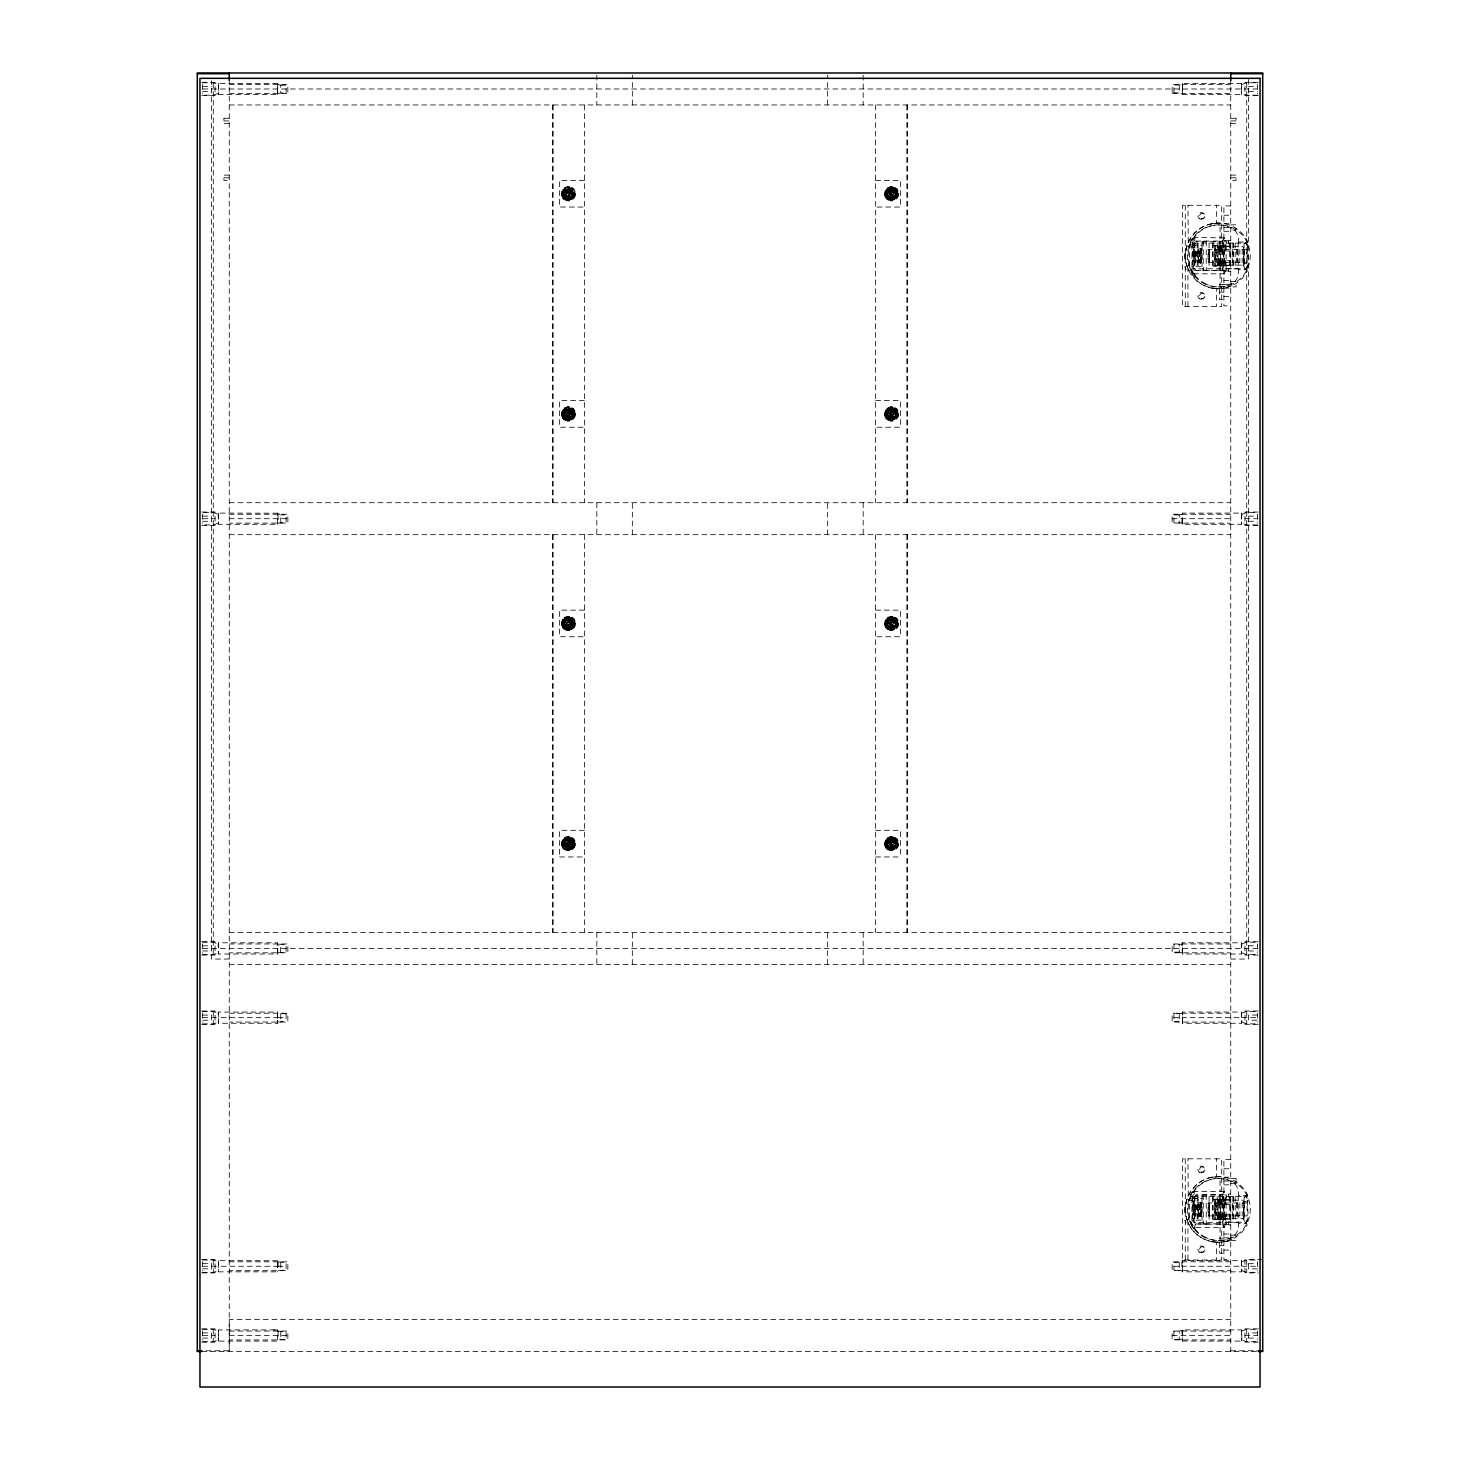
<?xml version="1.0" encoding="UTF-8"?>
<svg xmlns="http://www.w3.org/2000/svg" width="1460" height="1460" viewBox="0 0 1460 1460"><rect width="100%" height="100%" fill="white"/><g stroke="black" fill="none" stroke-linecap="round" stroke-linejoin="round"><path stroke-width="0.75" stroke-dasharray="5 3.75" d="M277.619 1336.484L277.619 1335.498M277.619 1267.225L277.619 1266.258L218.599 1266.258M277.619 1260.746L218.599 1260.655L218.179 1270.656L218.599 1271.842L277.619 1271.842L278.094 1270.565L286.087 1270.017L286.087 1262.517L278.094 1261.933L277.619 1260.655L277.619 1271.842M277.619 1018.624L277.619 1017.656L218.599 1017.656M277.619 1012.072L277.619 1023.259L218.599 1023.259L218.179 1013.258L218.599 1012.072L277.619 1012.072L277.619 1023.259M277.619 949.383L277.619 948.416M277.619 954L277.619 942.813L218.599 942.813L218.179 943.981L218.599 954L277.619 954L278.094 944.146M277.619 519.669L277.619 518.702M277.619 513.19L218.599 513.099L218.179 514.267L213.269 512.478L202.52 512.478M277.619 89.954L277.619 88.987M277.619 83.475L218.599 83.384L218.179 93.367L218.599 94.572L277.619 94.572L277.619 83.384L277.619 94.572M575.167 843.643L570.641 839.792L566.188 839.792A4.435 4.435 0 0 0 566.188 847.493L568.414 850.395L575.167 843.643L568.414 839.737L565.038 841.69L564.564 845.869L566.188 847.493L573.032 846.307L571.791 837.803L561.662 843.643L568.414 850.395L568.414 848.077L574.255 847.019L574.255 840.267L568.414 836.89L562.574 840.267L562.574 847.019L565.038 849.483L571.791 849.483L574.255 847.019L571.791 837.803L565.038 837.803L561.662 843.643L565.038 849.483L571.791 849.483L575.167 843.643L571.791 837.803L563.797 840.978L563.086 843.643L565.75 848.26L571.079 848.26L573.743 843.643L571.079 839.025L565.75 839.025L563.797 840.978L563.797 846.307L571.791 849.483L573.032 840.978L568.414 838.314L561.662 843.643L568.414 848.972L575.167 843.643L568.414 836.89L562.574 840.267L562.574 847.019L568.414 850.395L574.255 847.019L571.791 841.69L565.038 837.803L562.574 847.019L567.192 844.355L565.75 839.025L568.414 842.219L573.743 843.643L569.637 844.355L565.75 848.26L568.414 842.219L569.637 844.355L567.192 844.355L571.079 848.26L569.637 844.355L571.079 839.025L568.414 842.219L563.086 843.643M575.167 623.457L568.414 619.551L561.662 623.457L568.414 630.209L575.167 623.457L570.641 619.624L566.462 620.08L564.509 623.457L565.038 629.296L573.032 626.121L571.791 617.616L562.574 620.08L568.414 616.704L575.167 623.457L568.414 628.786L561.662 623.457L568.414 618.127L573.032 620.792L571.791 629.296L563.797 626.121L563.797 620.792L571.791 617.616L575.167 623.457L571.791 629.296L565.038 629.296L561.662 623.457L565.038 617.616L571.791 617.616L574.255 626.833L568.414 630.209L562.574 626.833L562.574 620.08L568.414 616.704L574.255 620.08L575.167 623.457L571.791 629.296L565.038 629.296L561.662 623.457L562.574 620.08L567.192 622.745L567.703 624.697L569.637 624.168L569.637 622.745L567.192 622.745L565.75 628.074L569.637 624.168L573.743 623.457L568.414 622.033L565.75 618.839L571.079 628.074L569.637 624.168L571.079 618.839L565.75 618.839L563.086 623.457L565.75 628.074L571.079 628.074L573.743 623.457L571.079 618.839L568.414 622.033L563.086 623.457M575.167 413.928L568.414 410.023L561.662 413.928L568.414 420.681L575.167 413.928L570.641 410.077L566.462 410.552L564.509 413.928L565.038 419.768L573.032 416.593L571.791 408.088L562.574 410.552L568.414 407.176L575.167 413.928L568.414 419.257L561.662 413.928L568.414 408.599L573.032 411.264L571.791 419.768L563.797 416.593L563.797 411.264L571.791 408.088L575.167 413.928L571.791 419.768L565.038 419.768L561.662 413.928L565.038 408.088L571.791 408.088L574.255 417.304L568.414 420.681L562.574 417.304L562.574 410.552L568.414 407.176L574.255 410.552L575.167 413.928L571.791 419.768L565.038 419.768L561.662 413.928L562.574 410.552L567.192 413.216L567.703 415.151L569.637 414.64L569.637 413.216L567.192 413.216L565.75 418.546L569.637 414.64L573.743 413.928L568.414 412.505L565.75 409.311L571.079 418.546L569.637 414.64L571.079 409.311L565.75 409.311L563.086 413.928L565.75 418.546L571.079 418.546L573.743 413.928L571.079 409.311L568.414 412.505L563.086 413.928M575.167 193.742L568.414 189.837L561.662 193.742L568.414 200.494L575.167 193.742L570.641 189.91L566.462 190.366L564.509 193.742L565.038 199.582L573.032 196.406L571.791 187.902L562.574 190.366L568.414 186.989L575.167 193.742L568.414 199.071L561.662 193.742L568.414 188.413L573.032 191.077L571.791 199.582L563.797 196.406L563.797 191.077L571.791 187.902L575.167 193.742L571.791 199.582L565.038 199.582L561.662 193.742L565.038 187.902L571.791 187.902L574.255 197.118L568.414 200.494L562.574 197.118L562.574 190.366L568.414 186.989L574.255 190.366L575.167 193.742L571.791 199.582L565.038 199.582L561.662 193.742L562.574 190.366L567.192 193.03L567.703 194.983L569.637 194.454L569.637 193.03L567.192 193.03L565.75 198.359L569.637 194.454L573.743 193.742L568.414 192.319L565.75 189.125L571.079 198.359L569.637 194.454L571.079 189.125L565.75 189.125L563.086 193.742L565.75 198.359L571.079 198.359L573.743 193.742L571.079 189.125L568.414 192.319L563.086 193.742M632.344 964.385L632.344 932.429M632.344 534.67L632.344 502.714M632.344 104.956L632.344 75.135M827.656 964.385L827.656 932.429M827.656 534.67L827.656 502.714M827.656 104.956L827.656 75.135M890.363 844.355L897.425 847.019L891.586 848.077L886.968 846.307L890.363 844.355L888.921 839.025L891.586 838.314L896.203 840.978L896.203 846.307L891.586 848.972L886.968 846.307L886.256 843.643L888.921 839.025L894.25 848.26L891.586 845.066L886.256 843.643L890.363 842.931L894.25 839.025L892.808 844.355L890.874 844.865L890.363 842.931L892.297 842.42L892.808 844.355L888.921 848.26L891.586 842.219L891.586 836.89L897.425 840.267L898.338 843.643L897.425 847.019L891.586 850.395L885.745 847.019L885.745 840.267L891.586 836.89L897.425 840.267L897.425 847.019L891.586 850.395L884.833 843.643L888.209 837.803L894.962 837.803L898.338 843.643L894.962 849.483L888.209 849.483L884.833 843.643L891.586 838.314L898.338 843.643L891.586 848.972L884.833 843.643L891.586 836.89L898.338 843.643L888.209 849.483L886.968 840.978L894.962 837.803L894.962 845.595L891.586 847.548L887.735 845.869L885.745 840.267L891.586 836.89L895.436 841.416L896.203 846.307L888.209 849.483L885.745 840.267L891.586 839.208L896.203 840.978L894.962 849.483L888.209 845.595L887.151 843.643L888.209 837.803L893.812 839.792L885.745 840.267L890.363 842.931M890.363 624.168L897.425 626.833L891.586 627.891L886.968 626.121L890.363 624.168L888.921 618.839L891.586 618.127L896.203 620.792L896.203 626.121L891.586 628.786L886.968 626.121L886.256 623.457L888.921 618.839L894.25 628.074L891.586 624.88L886.256 623.457L890.363 622.745L894.25 618.839L892.808 624.168L890.874 624.697L890.363 622.745L892.297 622.234L892.808 624.168L888.921 628.074L891.586 622.033L891.586 616.704L897.425 620.08L898.338 623.457L897.425 626.833L891.586 630.209L885.745 626.833L885.745 620.08L891.586 616.704L897.425 620.08L897.425 626.833L891.586 630.209L884.833 623.457L888.209 617.616L894.962 617.616L898.338 623.457L894.962 629.296L888.209 629.296L884.833 623.457L891.586 618.127L898.338 623.457L891.586 628.786L884.833 623.457L891.586 616.704L898.338 623.457L888.209 629.296L886.968 620.792L894.962 617.616L894.962 625.409L891.586 627.362L887.735 625.683L885.745 620.08L891.586 616.704L895.436 621.248L896.203 626.121L888.209 629.296L885.745 620.08L891.586 619.022L896.203 620.792L894.962 629.296L888.209 625.409L887.151 623.457L888.209 617.616L893.812 619.624L885.745 620.08L890.363 622.745M890.363 414.64L897.425 417.304L891.586 418.363L886.968 416.593L890.363 414.64L888.921 409.311L891.586 408.599L896.203 411.264L896.203 416.593L891.586 419.257L886.968 416.593L886.256 413.928L888.921 409.311L894.25 418.546L891.586 415.352L886.256 413.928L890.363 413.216L894.25 409.311L892.808 414.64L890.874 415.151L890.363 413.216L892.297 412.705L892.808 414.64L888.921 418.546L891.586 412.505L891.586 407.176L897.425 410.552L898.338 413.928L897.425 417.304L891.586 420.681L885.745 417.304L885.745 410.552L891.586 407.176L897.425 410.552L897.425 417.304L891.586 420.681L884.833 413.928L888.209 408.088L894.962 408.088L898.338 413.928L894.962 419.768L888.209 419.768L884.833 413.928L891.586 408.599L898.338 413.928L891.586 419.257L884.833 413.928L891.586 407.176L898.338 413.928L888.209 419.768L886.968 411.264L894.962 408.088L894.962 415.881L891.586 417.834L887.735 416.155L885.745 410.552L891.586 407.176L895.436 411.702L896.203 416.593L888.209 419.768L885.745 410.552L891.586 409.493L896.203 411.264L894.962 419.768L888.209 415.881L887.151 413.928L888.209 408.088L893.812 410.077L885.745 410.552L890.363 413.216M890.363 194.454L897.425 197.118L891.586 198.177L886.968 196.406L890.363 194.454L888.921 189.125L891.586 188.413L896.203 191.077L896.203 196.406L891.586 199.071L886.968 196.406L886.256 193.742L888.921 189.125L894.25 198.359L891.586 195.165L886.256 193.742L890.363 193.03L894.25 189.125L892.808 194.454L890.874 194.983L890.363 193.03L892.297 192.519L892.808 194.454L888.921 198.359L891.586 192.319L891.586 186.989L897.425 190.366L898.338 193.742L897.425 197.118L891.586 200.494L885.745 197.118L885.745 190.366L891.586 186.989L897.425 190.366L897.425 197.118L891.586 200.494L884.833 193.742L888.209 187.902L894.962 187.902L898.338 193.742L894.962 199.582L888.209 199.582L884.833 193.742L891.586 188.413L898.338 193.742L891.586 199.071L884.833 193.742L891.586 186.989L898.338 193.742L888.209 199.582L886.968 191.077L894.962 187.902L894.962 195.695L891.586 197.647L887.735 195.968L885.745 190.366L891.586 186.989L895.436 191.534L896.203 196.406L888.209 199.582L885.745 190.366L891.586 189.307L896.203 191.077L894.962 199.582L888.209 195.695L887.151 193.742L888.209 187.902L893.812 189.91L885.745 190.366L890.363 193.03M1182.381 1341.01L1241.401 1341.101L1241.821 1339.933L1246.73 1341.722L1257.48 1341.722M1182.381 1335.498L1182.381 1334.531M1182.381 1271.842L1182.381 1260.673L1241.401 1260.655L1241.821 1270.656L1241.401 1271.842L1182.381 1271.842L1181.907 1270.565L1173.913 1270.017L1173.913 1262.517L1181.907 1261.933L1182.381 1260.655M1182.381 1265.291L1182.381 1266.258L1241.401 1266.258M1182.381 1023.259L1182.381 1012.072L1241.401 1012.072L1241.821 1022.055L1241.401 1023.259L1182.381 1023.259L1182.381 1012.072M1182.381 1016.689L1182.381 1017.656L1241.401 1017.656M1182.381 954L1182.381 942.832L1241.401 942.813L1241.821 943.981L1241.401 954L1182.381 954L1181.907 944.146M1182.381 948.416L1182.381 947.43M1241.821 514.303L1241.401 524.286L1182.381 524.286L1182.381 513.117L1241.401 513.099L1241.821 514.267L1246.73 512.478L1257.48 512.478M1182.381 518.702L1182.381 517.716M1182.381 94.48L1241.401 94.572L1241.821 84.607L1241.401 83.384L1182.381 83.384L1182.381 94.572L1182.381 83.403M1182.381 88.987L1182.381 88.001M1192.674 1196.014L1192.309 1222.239M1192.674 242.47L1192.309 268.695M1226.126 1194.554L1226.126 1224.301L1195.85 1223.973A26.462 26.462 0 0 1 1193.112 1218.041L1193.112 1200.832A26.462 26.462 0 0 1 1195.922 1195.047L1228.517 1194.335M1195.703 241.082L1226.126 241.028L1226.126 270.757L1195.85 270.428A26.462 26.462 0 0 1 1193.112 264.497L1193.112 247.287A26.462 26.462 0 0 1 1195.922 241.52L1194.116 238.035A30.003 30.003 0 0 0 1189.572 246.722L1189.572 265.081A30.003 30.003 0 0 0 1194.079 273.823L1193.769 274.462M1200.704 1216.563L1200.704 1202.31M1200.704 263.019L1200.704 248.766M1220.067 1227.367L1220.067 1242.223C1207.42 1243.245 1192.875 1235.051 1187.947 1222.385L1187.947 1260.035M1220.031 1219.191L1220.031 1214.318M1220.031 1204.555L1220.031 1199.664M1220.067 273.823L1220.067 288.678L1211.198 288.003L1203.679 285.393L1197.255 281.251L1187.947 268.859L1187.947 306.509M1220.031 265.665L1220.031 260.774M1220.031 251.01L1220.031 246.12M1221.472 1219.191L1221.472 1214.318M1221.472 1204.555L1221.472 1199.664M1221.472 265.665L1221.472 260.774M1221.472 251.01L1221.472 246.12M1223.918 1215.906L1223.918 1202.949M1223.918 262.38L1223.918 249.404M1245.435 1222.458L1242.934 1218.662A26.59 26.59 0 0 0 1243.518 1216.873L1243.518 1202A26.462 26.462 0 0 0 1242.934 1200.193L1245.928 1195.612L1238.463 1195.576M1245.234 268.585L1242.934 265.136A26.59 26.59 0 0 0 1243.518 263.329L1243.518 248.455A26.462 26.462 0 0 0 1242.934 246.667L1245.453 242.834M1193.915 255.901C1192.564 248.291 1197.255 247.05 1196.105 255.372C1197.62 269.242 1189.9 259.296 1196.105 255.901M1194.973 255.901L1195.521 248.821M1195.047 255.901L1194.535 262.928M1193.915 1209.428C1192.638 1201.16 1197.401 1201.16 1196.105 1209.428C1197.674 1222.513 1189.754 1212.494 1196.105 1209.428M1197.273 255.901C1196.05 247.014 1200.85 248.255 1199.445 256.412C1200.704 269.315 1193.24 258.31 1199.445 255.901M1194.973 1209.428L1195.521 1202.365M1195.047 1209.428L1194.499 1216.509M1197.273 1209.428C1196.05 1200.558 1200.85 1201.799 1199.445 1209.938C1200.704 1222.841 1193.24 1211.855 1199.445 1209.428M1191.962 1197.948L1191.962 1220.213L1202.036 1220.213A4.088 4.088 0 0 0 1206.124 1224.301M886.968 196.406L888.209 187.902L891.586 189.307L891.586 186.989L887.735 191.534L885.745 197.118L889.359 189.91A4.435 4.435 0 0 1 896.02 193.906A4.435 4.435 0 0 1 889.231 197.501A4.435 4.435 0 0 1 889.505 189.818M886.968 416.593L888.209 408.088L891.586 409.493L891.586 407.176L887.735 411.702L885.745 417.304L889.359 410.077M886.968 626.121L888.209 617.616L891.586 619.022L891.586 616.704L887.735 621.248L885.745 626.833L889.359 619.624A4.435 4.435 0 0 1 896.02 623.621A4.435 4.435 0 0 1 889.231 627.216A4.435 4.435 0 0 1 889.505 619.533M886.968 846.307L888.209 837.803L891.586 839.208L891.586 836.89L887.735 841.416L885.745 847.019L889.359 839.792A4.435 4.435 0 0 1 896.02 843.807A4.435 4.435 0 0 1 889.231 847.402A4.435 4.435 0 0 1 889.505 839.719M1191.962 244.422L1191.962 266.687L1202.036 266.687A4.088 4.088 0 0 0 1206.124 270.757M568.414 192.319L568.414 186.989L572.849 193.742A4.435 4.435 0 0 1 566.188 197.593L568.414 200.494L568.414 198.177L571.791 199.582L572.849 193.742A4.435 4.435 0 0 0 566.188 189.91A4.435 4.435 0 0 0 566.188 197.593L574.255 197.118L571.791 191.789L565.038 187.902L562.574 197.118L567.192 194.454L568.414 195.165L568.414 200.494L572.265 195.968L574.255 190.366L570.641 197.593L566.188 197.593L564.564 195.968L565.038 191.789M567.703 415.151L565.038 419.768L566.188 417.779L574.255 417.304L571.791 411.976L565.038 408.088L562.574 417.304L567.192 414.64L568.414 415.352L568.414 420.681L572.265 416.155L574.255 410.552L570.641 417.779L566.188 417.779L564.564 416.155L565.038 411.976M566.188 417.779A4.435 4.435 0 0 0 572.849 413.928A4.435 4.435 0 0 0 566.188 410.077A4.435 4.435 0 0 0 566.188 417.779L568.414 420.681L568.414 418.363L571.791 419.768L572.265 411.702L568.414 407.176L568.414 412.505M570.641 627.307L574.255 626.833L572.849 623.457A4.435 4.435 0 0 0 566.188 619.624A4.435 4.435 0 0 0 566.188 627.307L574.255 626.833L571.791 621.504L565.038 617.616L562.574 626.833L567.192 624.168L568.414 624.88L568.414 630.209L572.265 625.683L574.255 620.08L570.641 627.307L566.188 627.307L564.564 625.683L565.038 621.504M572.849 623.457A4.435 4.435 0 0 1 566.188 627.307L568.414 630.209L568.414 627.891L571.791 629.296L572.265 621.248L568.414 616.704L568.414 622.033M568.414 842.219L568.414 836.89L572.849 843.643A4.435 4.435 0 0 1 566.188 847.493L571.791 849.483L574.255 840.267L572.265 845.869L568.414 850.395L567.192 842.931L562.574 840.267L568.414 839.208M1186.907 245.663L1185.283 255.901L1186.907 266.121M1186.907 1199.207L1185.283 1209.428L1186.907 1219.647M1186.378 247.452L1185.958 249.277L1188.257 242.232L1194.59 232.98L1201.525 227.559L1208.935 224.365L1220.067 223.106L1220.067 237.962M1186.378 1200.996L1185.958 1202.821L1188.257 1195.776L1194.59 1186.524L1201.525 1181.103L1208.935 1177.891L1220.067 1176.632L1220.067 1191.506M569.637 844.355L574.255 847.019L565.038 849.483L565.038 841.69M1246.621 269.005L1248.136 263.968L1247.15 240.499A32.85 32.85 0 0 0 1197.328 230.479A32.85 32.85 0 0 0 1197.328 281.305A32.85 32.85 0 0 0 1247.15 271.286L1246.73 269.096M1246.366 1222.403L1248.136 1217.494L1247.15 1194.043A32.85 32.85 0 0 0 1197.328 1184.024A32.85 32.85 0 0 0 1197.328 1234.85A32.85 32.85 0 0 0 1247.15 1224.831L1245.745 1222.221L1226.564 1222.221L1224.265 1218.662L1221.965 1223.809L1224.265 1227.367L1194.079 1227.367A30.003 30.003 0 0 1 1189.572 1218.607L1189.572 1200.248A30.003 30.003 0 0 1 1194.079 1191.506L1193.787 1190.922M1198.861 248.839L1197.839 262.946M1198.861 1202.383L1197.839 1216.49M562.574 197.118L566.188 189.91M562.574 417.304L566.188 410.077M562.574 626.833L566.188 619.624M562.574 847.019L566.188 839.792A4.435 4.435 0 0 1 572.849 843.643L568.414 850.395M891.586 192.319L892.808 193.03L897.425 190.366L895.436 195.968L891.586 198.177M891.586 412.505L892.808 413.216L897.425 410.552L895.436 416.155L891.586 418.363M891.586 622.033L892.808 622.745L897.425 620.08L895.436 625.683L891.586 627.891M891.586 842.219L892.808 842.931L897.425 840.267L895.436 845.869L891.586 848.077M218.179 514.303L218.599 524.286L277.619 524.286L278.094 523.008L286.087 522.461L286.087 514.96L280.594 514.887M218.179 1339.897L218.599 1329.914L277.619 1329.914L278.094 1331.191L286.087 1331.739L286.087 1339.24L278.094 1339.824L277.619 1341.101L218.599 1341.101L218.179 1339.933L213.269 1341.722L202.52 1341.722M1181.907 522.972L1182.381 513.099M1182.381 942.813L1181.907 944.091L1173.913 944.638L1173.913 952.139L1179.406 952.212M1194.791 274.9L1193.55 274.9C1185.465 264.278 1185.465 247.525 1193.55 236.903L1194.791 235.644L1194.791 237.962M1194.791 1228.426L1193.55 1228.426C1185.465 1217.804 1185.465 1201.051 1193.55 1190.429L1194.791 1189.188L1194.791 1191.506M897.425 190.366L894.962 195.695M897.425 410.552L894.962 415.881M897.425 620.08L894.962 625.409M897.425 840.267L894.962 845.595M1247.187 266.906L1245.946 269.753L1238.463 269.753M1247.187 1220.45L1245.946 1223.279L1238.463 1223.279M1188.257 242.232L1187.947 205.294M1188.257 1195.776L1187.947 1158.82M1192.181 266.687A6.716 4.307 -4 0 0 1195.594 270.775L1194.079 273.823L1224.265 273.823L1221.965 270.282L1224.265 265.136L1242.934 265.136A26.462 26.462 0 0 0 1243.518 263.329L1243.518 248.455L1247.096 247.963M1224.265 273.823L1226.564 268.676L1224.265 265.136M1224.265 1227.367L1226.564 1222.221M1193.733 1228.043L1195.649 1224.338A6.716 4.307 -4 0 1 1192.181 1220.231M1195.904 270.337L1221.965 270.282M1195.85 1223.973L1221.965 1223.809M571.791 191.789L572.32 193.742L570.367 197.136L566.462 197.136L564.509 193.742L566.462 190.366L570.367 190.366L572.32 193.742L571.791 195.695L568.414 197.647L564.564 195.968M565.038 199.582L567.703 194.983M569.126 192.519L571.791 187.902M568.414 195.165L573.032 191.077M571.791 411.976L572.32 413.928L570.367 417.304L566.462 417.304L564.509 413.928L566.462 410.552L570.367 410.552L572.32 413.928L571.791 415.881L568.414 417.834L564.564 416.155M569.126 412.705L571.791 408.088M568.414 415.352L573.032 411.264M571.791 621.504L572.32 623.457L570.367 626.851L566.462 626.851L564.509 623.457L566.462 620.08L570.367 620.08L572.32 623.457L571.791 625.409L568.414 627.362L564.564 625.683M565.038 629.296L567.703 624.697M569.126 622.234L571.791 617.616M568.414 624.88L573.032 620.792M888.209 199.582L890.874 194.983M892.297 192.519L894.962 187.902M888.209 195.695L887.68 193.742L889.633 190.366L893.538 190.366L895.491 193.742L893.538 197.136L889.633 197.136L887.68 193.742L888.209 191.789L891.586 189.837L895.436 191.534M571.791 841.69L572.32 843.643L570.367 847.019L566.462 847.019L564.509 843.643L566.462 840.267L570.367 840.267L572.32 843.643L571.791 845.595L568.414 847.548L564.564 845.869M565.038 849.483L567.703 844.865M569.126 842.42L571.791 837.803M568.414 845.066L573.032 840.978M888.209 419.768L890.874 415.151M892.297 412.705L894.962 408.088M888.209 415.881L887.68 413.928L889.633 410.552L893.538 410.552L895.491 413.928L893.538 417.304L889.633 417.304L887.68 413.928L888.209 411.976L891.586 410.023L895.436 411.702M888.209 629.296L890.874 624.697M892.297 622.234L894.962 617.616M888.209 625.409L887.68 623.457L889.633 620.08L893.538 620.08L895.491 623.457L893.538 626.851L889.633 626.851L887.68 623.457L888.209 621.504L891.586 619.551L895.436 621.248M888.209 849.483L890.874 844.865M892.297 842.42L894.962 837.803M888.209 845.595L887.68 843.643L889.633 840.267L893.538 840.267L895.491 843.643L893.538 847.019L889.633 847.019L887.68 843.643L888.209 841.69L891.586 839.737L895.436 841.416M1238.463 242.05L1245.946 242.05L1245.38 242.944M1247.187 244.879L1245.69 242.47M1221.965 241.52L1224.265 237.962L1226.564 243.108L1224.265 246.667L1221.965 241.52L1195.922 241.52M1221.965 1195.047L1224.265 1191.506L1226.564 1196.653L1224.265 1200.193L1221.965 1195.047L1195.922 1195.047M1195.558 262.964L1194.535 248.857M563.797 196.406L566.991 193.742L561.662 193.742M563.797 416.593L566.991 413.928L561.662 413.928M896.203 191.077L893.009 193.742L898.338 193.742M563.797 626.121L566.991 623.457L561.662 623.457M896.203 411.264L893.009 413.928L898.338 413.928M563.797 846.307L566.991 843.643L561.662 843.643M896.203 620.792L893.009 623.457L898.338 623.457M896.203 840.978L893.009 843.643L898.338 843.643M1246.475 242.871L1247.369 241.338L1245.581 243.108L1193.495 242.98L1193.495 268.804L1238.189 268.804L1238.208 242.98M1246.475 1196.415L1247.369 1194.864L1245.581 1196.653L1193.495 1196.506L1193.495 1222.348L1238.189 1222.348L1238.208 1196.506M566.462 197.136L572.32 193.742L566.462 190.366L566.462 197.136L564.509 193.742M893.538 190.366L887.68 193.742L893.538 197.136L893.538 190.366L895.491 193.742M566.462 417.304L572.32 413.928L566.462 410.552L566.462 417.304L564.509 413.928M893.538 410.552L887.68 413.928L893.538 417.304L893.538 410.552L895.491 413.928M566.462 626.851L572.32 623.457L566.462 620.08L566.462 626.851L564.509 623.457M893.538 620.08L887.68 623.457L893.538 626.851L893.538 620.08L895.491 623.457M566.462 847.019L572.32 843.643L566.462 840.267L566.462 847.019L564.509 843.643M893.538 840.267L887.68 843.643L893.538 847.019L893.538 840.267L895.491 843.643M1231.93 285.704L1221.691 288.551M1231.93 1239.248L1221.691 1242.095M218.179 93.403L213.269 95.192L202.52 95.192M1241.821 84.552L1246.73 82.764L1257.48 82.764M218.179 523.118L213.269 524.907L202.52 524.907M202.52 954.621L213.269 954.621L218.179 952.832M202.52 1023.88L213.269 1023.88L218.179 1022.091M202.52 1272.463L213.269 1272.463L218.179 1270.693M1241.821 943.981L1246.73 942.193L1257.48 942.193M1241.821 1013.222L1246.73 1011.452L1257.48 1011.452M1241.821 1261.823L1246.73 1260.035L1257.48 1260.035M1241.821 1339.897L1241.821 1331.119L1246.73 1329.293L1257.48 1329.293M278.094 93.294L286.087 92.746M1173.913 92.71L1173.913 85.246L1181.907 84.662M1179.406 514.887L1173.913 514.924L1173.913 522.424L1181.907 523.008L1182.381 524.286M1181.907 514.376L1179.242 514.924L1179.242 522.424M278.094 952.723L286.087 952.175L286.087 944.675L278.094 944.091L277.619 942.813M280.594 952.212L280.758 944.675M278.094 1021.982L286.087 1021.434M1181.907 1013.349L1173.913 1013.897M1179.406 1339.313L1173.913 1339.276L1173.913 1331.775L1186.067 1329.914M562.574 190.366L568.414 189.307M562.574 410.552L568.414 409.493M562.574 620.08L568.414 619.022M892.808 194.454L896.914 193.742M892.808 414.64L896.914 413.928M892.808 624.168L896.914 623.457M892.808 844.355L896.914 843.643M1247.096 1201.507L1243.518 1202L1243.518 1216.873A26.462 26.462 0 0 1 1242.934 1218.662L1224.265 1218.662M570.641 197.593L574.255 197.118L569.637 194.454M893.812 197.593L897.425 197.118M570.641 417.779L574.255 417.304L569.637 414.64M893.812 417.779L897.425 417.304M893.812 627.307L897.425 626.833M562.574 840.267L566.188 839.792M893.812 847.493L897.425 847.019M567.027 186.789L569.802 186.789M569.802 200.714L567.027 200.714M890.198 186.789L892.972 186.789M892.972 200.714L890.198 200.714M567.027 406.957L569.802 406.957M569.802 420.9L567.027 420.9M890.198 406.957L892.972 406.957M892.972 420.9L890.198 420.9M567.027 616.485L569.802 616.485M569.802 630.428L567.027 630.428M890.198 616.485L892.972 616.485M892.972 630.428L890.198 630.428M567.027 836.671L569.802 836.671M569.802 850.614L567.027 850.614M890.198 836.671L892.972 836.671M892.972 850.614L890.198 850.614M1211.198 223.781L1219.283 223.07L1216.417 223.088L1216.362 205.294M1211.198 1177.326L1219.283 1176.596L1216.417 1176.632L1216.362 1158.82M1215.651 252.361L1217.859 252.343M1215.651 1205.887L1217.859 1205.887M201.736 82.326L215.058 82.326L215.058 95.63L201.736 95.648M1258.264 82.326L1244.942 82.326L1244.942 95.63L1258.264 95.648M202.52 82.764L213.269 82.764L218.179 84.552M229.257 84.552L287.857 84.534L287.857 93.367M1230.744 84.552L1172.143 84.534L1172.143 93.367M202.63 86.414L211.499 86.414M1248.501 86.414L1257.37 86.414M202.849 88.987L1257.151 88.987M202.63 91.56L211.499 91.56M1248.501 91.56L1257.37 91.56M1173.913 92.746L1181.907 93.294M229.257 93.422L287.857 93.422M1172.143 93.422L1230.744 93.422M1257.48 95.192L1246.73 95.192L1241.821 93.403M229.257 104.956L1230.744 104.956M223.928 118.278L229.257 118.278M1230.744 118.278L1236.072 118.278M223.928 120.943L229.257 120.943M1230.744 120.943L1236.072 120.943M229.257 123.607L223.928 123.607L223.928 118.333M1230.744 123.607L1236.072 123.607L1236.072 118.333M229.257 175.109L223.928 175.109L223.928 180.365L229.257 180.419M1230.744 175.109L1236.072 175.109L1236.072 180.365L1230.744 180.419M223.928 177.773L229.257 177.773M1230.744 177.773L1236.072 177.773M584.402 180.419L559.527 180.419L559.527 207.028L584.402 207.064M875.598 180.419L900.473 180.419L900.473 207.028L875.598 207.064M567.192 193.03L569.637 193.03M569.838 193.742L573.743 193.742M886.256 193.742L890.162 193.742M1230.744 205.915L1223.9 205.915L1223.9 305.852L1230.744 305.888M1223.9 215.24L1230.744 215.24M1223.9 223.672L1230.744 223.672M1230.744 224.822L1236.072 224.822L1236.072 230.078L1230.744 230.151M1223.9 227.486L1230.744 227.486M1223.9 231.3L1230.744 231.3M1224.265 237.962L1193.769 237.341M1230.744 240.444L1228.517 240.444L1228.517 246.12M1223.9 240.809L1228.517 240.809M1228.517 243.418L1230.744 243.418M1191.962 245.116L1202.036 245.116A4.088 4.088 0 0 1 1206.124 241.028M1212.877 245.681L1217.312 245.681M1219.191 245.681L1224.228 245.681L1224.228 266.103L1219.191 266.103M1230.744 246.12L1215.651 246.12L1215.651 265.665L1230.744 265.665M1224.265 246.667L1242.934 246.667M1199.591 248.766L1201.799 248.766L1201.799 263.019L1199.591 263.019L1199.755 248.766M1217.859 251.01L1230.744 251.01M1215.651 255.901L1217.859 255.901M1217.859 260.774L1230.744 260.774M1212.877 266.103L1217.312 266.103M1228.517 268.366L1230.744 268.366M1226.564 268.676L1246.366 268.859M1223.9 270.994L1228.517 270.994M1230.744 271.341L1228.517 271.341L1228.517 265.665M1223.9 280.484L1230.744 280.484M1230.744 281.634L1236.072 281.634L1236.072 286.908L1230.744 286.963M1223.9 284.298L1230.744 284.298M1223.9 284.572L1219.556 284.572L1219.556 299.665L1223.9 299.665M1223.9 288.131L1230.744 288.131M1219.556 292.109L1223.9 292.109M1223.9 296.562L1230.744 296.562M584.402 400.606L559.527 400.606L559.527 427.214L584.402 427.251M875.598 400.606L900.473 400.606L900.473 427.214L875.598 427.251M567.192 413.216L569.637 413.216M569.838 413.928L573.743 413.928M886.256 413.928L890.162 413.928M229.257 502.714L1230.744 502.714M201.736 512.04L215.058 512.04L215.058 525.345L201.736 525.345M1258.264 512.04L1244.942 512.04L1244.942 525.345L1258.264 525.345M229.257 514.267L287.857 514.248L287.857 523.082L229.257 523.136M1230.744 514.267L1172.143 514.248L1172.143 523.082L1230.744 523.136M202.63 516.128L211.499 516.128M1248.501 516.128L1257.37 516.128M202.849 518.702L215.058 518.702M229.257 518.702L287.857 518.702M1172.143 518.702L1230.744 518.702M1244.942 518.702L1257.151 518.702M202.63 521.275L211.499 521.275M1248.501 521.275L1257.37 521.275M1257.48 524.907L1246.73 524.907L1241.821 523.118M229.257 534.67L1230.744 534.67M584.402 610.134L559.527 610.134L559.527 636.742L584.402 636.779M875.598 610.134L900.473 610.134L900.473 636.742L875.598 636.779M567.192 622.745L569.637 622.745M569.838 623.457L573.743 623.457M886.256 623.457L890.162 623.457M584.402 830.32L559.527 830.32L559.527 856.929M875.598 830.32L900.473 830.32L900.473 856.929M567.192 842.931L569.637 842.931M569.838 843.643L573.743 843.643M886.256 843.643L890.162 843.643M559.527 856.965L584.402 856.965M875.598 856.965L900.473 856.965M229.257 932.429L1230.744 932.429M201.736 941.755L215.058 941.755L215.058 955.059L201.736 955.059M1258.264 941.755L1244.942 941.755L1244.942 955.059L1258.264 955.059M202.52 942.193L213.269 942.193L218.179 943.981M1230.744 943.981L1172.143 943.963L1172.143 952.796L1230.744 952.851M229.257 943.963L287.857 943.963L287.857 952.796L229.257 952.832M202.63 945.824L211.499 945.824M1248.501 945.824L1257.37 945.824M202.849 948.416L1257.151 948.416M202.63 950.989L211.499 950.989M1248.501 950.989L1257.37 950.989M1241.821 952.832L1246.73 954.621L1257.48 954.621M229.257 959.056L211.499 959.056L211.499 80.61M1230.744 959.056L1248.501 959.056L1248.501 78.329M229.257 964.385L1230.744 964.385M201.736 1010.995L215.058 1010.995L215.058 1024.299L201.736 1024.318M1258.264 1010.995L1244.942 1010.995L1244.942 1024.299L1258.264 1024.318M202.52 1011.452L213.269 1011.452L218.179 1013.222M229.257 1013.222L287.857 1013.222L287.857 1022.055L229.257 1022.091M1230.744 1013.222L1172.143 1013.222L1172.143 1022.055L1230.744 1022.091M286.087 1013.897L278.094 1013.349M202.63 1015.083L211.499 1015.083L211.499 1020.175L202.63 1020.23M1257.37 1015.083L1248.501 1015.083L1248.501 1020.175L1257.37 1020.23M202.63 1017.656L218.179 1017.656M278.094 1017.656L286.087 1017.656M1173.913 1017.656L1181.907 1017.656M1241.821 1017.656L1257.37 1017.656M1173.913 1021.434L1181.907 1021.982M1241.821 1022.091L1246.73 1023.88L1257.48 1023.88M1230.744 1159.441L1223.9 1159.441L1223.9 1259.396L1230.744 1259.414M1223.9 1168.766L1230.744 1168.766M1223.9 1177.198L1230.744 1177.198M1230.744 1178.366L1236.072 1178.366M1223.9 1181.03L1230.744 1181.03M1230.744 1183.677L1236.072 1183.677M1223.9 1184.845L1230.744 1184.845M1224.265 1191.506L1194.079 1191.506L1195.612 1194.462M1230.744 1193.988L1228.517 1193.988L1228.517 1199.664M1228.517 1196.963L1230.744 1196.963M1191.962 1198.642L1202.036 1198.642A4.088 4.088 0 0 1 1206.124 1194.572M1212.877 1199.226L1217.312 1199.226M1219.191 1199.226L1224.228 1199.226L1224.228 1219.647L1219.191 1219.647M1230.744 1199.664L1215.651 1199.664L1215.651 1219.191L1230.744 1219.191M1224.265 1200.193L1242.934 1200.193M1199.591 1202.31L1201.799 1202.31L1201.799 1216.563L1199.591 1216.563L1199.755 1202.31M1217.859 1204.555L1230.744 1204.555M1215.651 1209.428L1217.859 1209.428M1217.859 1214.318L1230.744 1214.318M1212.877 1219.647L1217.312 1219.647M1228.517 1221.91L1230.744 1221.91M1223.9 1224.52L1228.517 1224.52M1230.744 1224.885L1228.517 1224.885L1228.517 1219.191M1223.9 1234.028L1230.744 1234.028M1230.744 1235.178L1236.072 1235.178M1223.9 1237.843L1230.744 1237.843M1223.9 1238.116L1219.556 1238.116L1219.556 1253.191L1223.9 1253.209M1230.744 1240.507L1236.072 1240.507L1236.072 1235.233M1223.9 1241.657L1230.744 1241.657M1219.556 1245.654L1223.9 1245.654M1223.9 1250.089L1230.744 1250.089M201.736 1259.597L215.058 1259.597L215.058 1272.901L197.301 1272.919M1262.699 1259.597L1244.942 1259.597L1244.942 1272.901L1258.264 1272.919M202.52 1260.035L213.269 1260.035L218.179 1261.823M229.257 1261.823L287.857 1261.823L287.857 1270.656L229.257 1270.693M1230.744 1261.823L1172.143 1261.823L1172.143 1270.656L1230.744 1270.693M202.63 1263.685L211.499 1263.685M1248.501 1263.685L1257.37 1263.685M202.63 1266.258L218.179 1266.258M278.094 1266.258L286.087 1266.258M1173.913 1266.258L1181.907 1266.258M1241.821 1266.258L1257.37 1266.258M202.63 1268.831L211.499 1268.831L211.499 1263.74M1257.37 1268.831L1248.501 1268.831L1248.501 1263.74M1241.821 1270.693L1246.73 1272.463L1257.48 1272.463M1230.744 1319.53L229.257 1319.53L229.257 1351.486L229.257 81.523M201.736 1328.855L215.058 1328.855L215.058 1342.141L201.736 1342.16M1258.264 1328.855L1244.942 1328.855L1244.942 1342.141L1258.264 1342.16M202.52 1329.293L213.269 1329.293L218.179 1331.082M1241.821 1331.082L1241.401 1329.914L1182.381 1329.914L1182.381 1341.083L1181.907 1331.228M273.933 1329.914L277.619 1329.914L277.619 1341.101M229.257 1331.064L287.857 1331.064L287.857 1339.897L229.257 1339.952M1230.744 1331.082L1172.143 1331.064L1172.143 1339.897L1230.744 1339.952M202.63 1332.925L211.499 1332.925L211.499 1338.017M1257.37 1332.925L1248.501 1332.925L1248.501 1338.017M202.849 1335.498L215.058 1335.498M229.257 1335.498L287.857 1335.498M1172.143 1335.498L1230.744 1335.498M1244.942 1335.498L1257.151 1335.498M202.63 1338.072L211.499 1338.072M1248.501 1338.072L1257.37 1338.072M197.301 1350.774L229.257 1350.774M1230.744 1350.774L1262.699 1350.774M201.553 1351.486L1258.447 1351.486M1215.651 259.442L1217.859 259.442M1215.651 1212.968L1217.859 1212.986M1247.096 263.822L1243.518 263.329M1189.553 246.722L1193.112 247.287M1189.553 1200.248L1193.112 1200.832M1211.198 288.003L1219.319 288.715L1216.417 288.697L1216.362 306.509M1211.198 1241.547L1219.319 1242.259L1216.417 1242.241L1216.362 1260.035M280.594 85.173L286.087 85.209L286.087 92.71M278.094 84.662L280.758 85.209L280.758 92.71M277.619 524.286L277.619 513.117L280.758 514.924L280.758 522.424M1181.907 952.723L1179.242 952.175L1179.242 944.675M1181.907 1339.824L1179.242 1339.276L1179.242 1331.775M569.637 624.168L574.255 626.833M1197.839 248.839L1198.861 262.946M1197.839 1202.383L1198.861 1216.49M1194.499 1202.365L1195.521 1216.509M887.735 195.968L891.586 200.494L891.586 195.165M887.735 416.155L891.586 420.681L891.586 415.352M570.641 189.91L572.265 191.534M887.735 625.683L891.586 630.209L891.586 624.88M570.641 410.077L572.265 411.702M887.735 845.869L891.586 850.395L891.586 845.066M570.641 619.624L572.265 621.248M570.641 839.792L572.265 841.416M897.061 409.402L896.148 408.49L897.024 409.366M573.889 409.402L572.977 408.49L573.853 409.366M1245.38 1222.385L1245.928 1223.261A31.08 31.08 0 0 0 1248.136 1217.494M1245.544 269.115L1245.928 269.717A31.08 31.08 0 0 0 1248.136 263.968M888.209 187.902L890.874 192.519M892.297 194.983L894.962 199.582M888.209 408.088L890.874 412.705M892.297 415.151L894.962 419.768M888.209 617.616L890.874 622.234M892.297 624.697L894.962 629.296M565.038 187.902L567.703 192.519M569.126 194.983L571.791 199.582M888.209 837.803L890.874 842.42M892.297 844.865L894.962 849.483M565.038 408.088L567.703 412.705M569.126 415.151L571.791 419.768M565.038 617.616L567.703 622.234M569.126 624.697L571.791 629.296M565.038 837.803L567.703 842.42M569.126 844.865L571.791 849.483M1247.187 1198.423L1245.946 1195.576A31.08 31.08 0 0 1 1248.136 1201.361M1188.257 269.552L1185.958 262.49L1186.359 264.26M1188.257 1223.097L1185.958 1216.034L1186.359 1217.786M1257.37 84.388L1257.37 93.586M1257.37 514.084L1257.37 523.301M1257.37 943.799L1257.37 953.015M1257.37 1013.058L1257.37 1022.255M1257.37 1261.659L1257.37 1270.857M1257.37 1330.899L1257.37 1340.116M1246.73 82.782L1246.73 954.603M1246.73 1011.452L1246.73 1023.861M1246.73 1260.053L1246.73 1272.445M1246.73 1329.312L1246.73 1341.703M1244.486 249.404L1244.486 262.38M1244.486 1202.949L1244.486 1215.906M1244.084 243.108L1244.084 268.676M1244.084 1196.653L1244.084 1222.221M1242.186 249.404L1242.186 262.38M1242.186 1202.949L1242.186 1215.906M1241.401 83.403L1241.401 94.553M1241.401 513.117L1241.401 524.268M1241.401 942.832L1241.401 953.982M1241.401 1012.072L1241.401 1023.241M1241.401 1260.673L1241.401 1271.824M1241.401 1329.932L1241.401 1341.083M1239.85 249.404L1239.85 262.38M1239.85 1202.949L1239.85 1215.906M1238.463 243.108L1238.463 239.203A12.428 12.428 0 0 0 1231.364 227.979A31.08 31.08 0 0 0 1188.495 246.557M1238.463 268.676L1238.463 272.582A12.428 12.428 0 0 1 1231.364 283.824M1238.463 1196.653L1238.463 1192.747A12.428 12.428 0 0 0 1231.364 1181.505A31.08 31.08 0 0 0 1188.495 1200.083M1238.463 1222.221L1238.463 1226.126A12.428 12.428 0 0 1 1231.364 1237.35M1237.386 249.404L1237.386 262.38M1237.386 1202.949L1237.386 1215.906M1236.583 249.404L1236.583 262.38M1236.583 1202.949L1236.583 1215.906M1236.072 1178.421L1236.072 1183.622M1235.197 242.98L1235.197 268.804M1235.197 1196.506L1235.197 1222.348M1233.353 242.98L1233.335 268.804M1233.353 1196.506L1233.335 1222.348M1232.897 242.98L1232.897 268.804M1232.897 1196.506L1232.897 1222.348M1232.295 249.404L1232.295 262.38M1232.295 1202.949L1232.295 1215.906M1230.744 78.329L1230.744 1351.486M1230.506 242.98L1230.506 268.804M1230.506 1196.506L1230.506 1222.348M1229.466 242.98L1229.466 268.804M1229.466 1196.506L1229.466 1222.348M1225.378 246.12L1225.378 251.01M1225.378 260.774L1225.378 265.665M1225.378 1199.664L1225.378 1204.555M1225.378 1214.318L1225.378 1219.191M1224.995 246.12L1224.995 251.01M1224.995 260.774L1224.995 265.665M1224.995 1199.664L1224.995 1204.555M1224.995 1214.318L1224.995 1219.191M1223.334 242.98L1223.334 268.804M1223.334 1196.506L1223.334 1222.348M1222.75 246.12L1222.75 251.01M1222.75 260.774L1222.75 265.665M1222.75 1199.664L1222.75 1204.555M1222.75 1214.318L1222.75 1219.191M1222.476 241.028L1222.476 270.757M1222.476 1194.554L1222.476 1224.301M1221.819 249.404L1221.819 262.38M1221.819 1202.949L1221.819 1215.906M1221.691 237.962L1221.691 205.294L1182.618 205.294L1182.618 306.509L1221.691 306.509L1221.691 273.823M1221.691 246.12L1221.691 251.01M1221.691 260.774L1221.691 265.665M1221.691 1191.506L1221.691 1158.82L1182.618 1158.82L1182.618 1260.035L1221.691 1260.035L1221.691 1227.367M1221.691 1199.664L1221.691 1204.555M1221.691 1214.318L1221.691 1219.191M1220.578 245.681L1220.578 266.103M1220.578 1199.226L1220.578 1219.647M1220.286 241.028L1220.286 270.757M1220.286 1194.554L1220.286 1224.301M1219.848 246.12L1219.848 251.01M1219.848 260.774L1219.848 265.665M1219.848 1199.664L1219.848 1204.555M1219.848 1214.318L1219.848 1219.191M1219.556 246.12L1219.556 251.01M1219.556 260.774L1219.556 265.665M1219.556 1199.664L1219.556 1204.555M1219.556 1214.318L1219.556 1219.191M1219.191 241.028L1219.191 270.757M1219.191 1194.554L1219.191 1224.301M1218.844 249.404L1218.844 262.38M1218.844 1202.949L1218.844 1215.906M1218.662 246.12L1218.662 251.01M1218.662 260.774L1218.662 265.665M1218.662 1199.664L1218.662 1204.555M1218.662 1214.318L1218.662 1219.191M1217.95 246.12L1217.95 265.665M1217.95 1199.664L1217.95 1219.191M1217.238 242.98L1217.238 268.804M1217.238 1196.506L1217.238 1222.348M1216.49 249.404L1216.49 262.38M1216.49 1202.949L1216.49 1215.906M1215.541 245.681L1215.541 266.103M1215.541 1199.226L1215.541 1219.647M1214.756 249.404L1214.756 262.38M1214.756 1202.949L1214.756 1215.906M1214.647 245.681L1214.647 266.103M1214.647 1199.226L1214.647 1219.647M1213.187 242.98L1213.187 268.804M1213.187 1196.506L1213.187 1222.348M1212.621 242.98L1212.621 268.804M1212.621 1196.506L1212.621 1222.348M1209.081 242.98L1209.081 268.804M1209.081 1196.506L1209.081 1222.348M1208.789 249.404L1208.789 262.38M1208.789 1202.949L1208.789 1215.906M1206.234 241.028L1206.234 270.757M1206.234 1194.554L1206.234 1224.301M1203.295 241.028L1203.295 270.757M1203.295 1194.554L1203.295 1224.301M1202.036 245.116L1202.036 266.687M1202.036 1198.642L1202.036 1220.213M1201.543 248.766L1201.379 263.019M1201.543 1202.31L1201.379 1216.563M1201.087 248.766L1201.16 263.019M1201.087 1202.31L1201.16 1216.563M1200.886 248.766L1200.905 263.019M1200.886 1202.31L1200.905 1216.563M1200.448 263.019L1200.448 248.766L1200.229 263.019M1200.448 1216.563L1200.448 1202.31L1200.229 1216.563M1198.094 242.98L1198.094 268.804M1198.094 1196.506L1198.094 1222.348M1197.218 242.98L1197.218 268.804M1197.218 1196.506L1197.218 1222.348M1194.937 242.98L1194.773 268.804M1194.791 273.823L1194.791 276.141M1194.937 1196.506L1194.773 1222.348M1194.791 1227.367L1194.791 1229.667M1194.262 242.98L1194.262 268.804M1194.262 1196.506L1194.262 1222.348M1185.283 205.294L1185.283 306.509M1185.283 1158.82L1185.283 1260.035M1181.907 1261.987L1181.907 1270.528M1179.242 85.246L1179.242 92.71M1179.242 1013.934L1179.242 1021.398M1179.242 1262.517L1179.242 1269.981M1173.913 1013.934L1173.913 1021.398M907.572 104.956L907.572 502.714M907.572 534.67L907.572 932.429M906.861 104.956L906.861 502.714M906.861 534.67L906.861 932.429M875.598 104.956L875.598 502.714M875.598 534.67L875.598 932.429M863.17 75.135L863.17 104.956M863.17 502.714L863.17 534.67M863.17 932.429L863.17 964.385M596.83 75.135L596.83 104.956M596.83 502.714L596.83 534.67M596.83 932.429L596.83 964.385M584.402 104.956L584.402 502.714M584.402 534.67L584.402 932.429M553.139 104.956L553.139 502.714M553.139 534.67L553.139 932.429M552.428 104.956L552.428 502.714M552.428 534.67L552.428 932.429M286.087 1013.934L286.087 1021.398M280.758 1013.934L280.758 1021.398M280.758 1262.517L280.758 1269.981M280.758 1331.775L280.758 1339.24M278.094 514.431L278.094 522.972M278.094 1261.987L278.094 1270.528M278.094 1331.228L278.094 1339.769M218.599 83.403L218.599 94.553M218.599 513.117L218.599 524.268M218.599 942.832L218.599 953.982M218.599 1012.072L218.599 1023.241M218.599 1260.673L218.599 1271.824M218.599 1329.932L218.599 1341.083M213.269 82.782L213.269 954.603M213.269 1011.452L213.269 1023.861M213.269 1260.053L213.269 1272.445M213.269 1329.312L213.269 1341.703M202.63 84.388L202.63 93.586M202.63 514.084L202.63 523.301M202.63 943.799L202.63 953.015M202.63 1013.058L202.63 1022.255M202.63 1261.659L202.63 1270.857M202.63 1330.899L202.63 1340.116M1192.473 244.295A6.588 4.818 25.1 0 1 1194.9 240.17M1231.437 283.97A31.08 31.08 0 0 1 1188.495 265.245M1245.946 242.05A31.08 31.08 0 0 1 1248.136 247.835M1189.079 246.266A27.028 20.038 -66.8 0 1 1190.028 243.82M1186.031 269.662A27.046 24.382 64.5 0 1 1184.899 266.669M1184.735 258.876A28.981 26.225 89.2 0 1 1184.772 252.47M1192.473 1197.839A6.588 4.818 25.1 0 1 1194.9 1193.696M1231.437 1237.514A31.08 31.08 0 0 1 1188.495 1218.772M1189.079 1199.81A27.028 20.038 -66.8 0 1 1190.028 1197.346M1186.031 1223.206A27.046 24.382 64.5 0 1 1184.899 1220.213M1184.735 1212.402A28.981 26.225 89.2 0 1 1184.772 1206.015M1247.15 249.404L1208.077 249.404L1208.077 262.38L1247.15 262.38L1247.168 249.404M1247.15 1202.949L1208.077 1202.949L1208.077 1215.906L1247.15 1215.906L1247.168 1202.949M887.023 199.18L885.709 197.721L887.023 199.18M887.023 419.367L885.709 417.907L887.023 419.367M563.852 199.18L562.538 197.721L563.852 199.18M887.023 628.895L885.709 627.435L887.023 628.895M563.852 419.367L562.538 417.907L563.852 419.367M887.023 849.081L885.709 847.621L887.023 849.081M563.852 628.895L562.538 627.435L563.852 628.895M563.852 849.081L562.538 847.621L563.852 849.081M897.061 189.216L896.148 188.304L897.024 189.179M573.889 189.216L572.977 188.304L573.853 189.179M897.061 618.93L896.148 618.018L897.024 618.894M897.061 839.117L896.148 838.204L897.024 839.08M573.889 618.93L572.977 618.018L573.853 618.894M573.889 839.117L572.977 838.204L573.853 839.08M1209.592 262.38L1209.592 249.404L1209.537 262.38M1209.592 1215.906L1209.592 1202.949L1209.537 1215.906M1203.66 282.802A31.08 31.08 0 0 0 1250.271 255.901A31.08 31.08 0 0 0 1203.66 228.983A31.08 31.08 0 0 0 1203.66 282.802M1200.996 298.15A2.664 2.664 0 0 0 1204.993 295.851A2.664 2.664 0 0 0 1200.996 293.533A2.664 2.664 0 0 0 1200.996 298.15M1200.996 218.252A2.664 2.664 0 0 0 1204.993 215.934A2.664 2.664 0 0 0 1200.996 213.635A2.664 2.664 0 0 0 1200.996 218.252M1203.66 1236.346A31.08 31.08 0 0 0 1250.271 1209.428A31.08 31.08 0 0 0 1203.66 1182.527A31.08 31.08 0 0 0 1203.66 1236.346M1200.996 1251.695A2.664 2.664 0 0 0 1204.993 1249.377A2.664 2.664 0 0 0 1200.996 1247.077A2.664 2.664 0 0 0 1200.996 1251.695M1200.996 1171.778A2.664 2.664 0 0 0 1204.993 1169.478A2.664 2.664 0 0 0 1200.996 1167.179A2.664 2.664 0 0 0 1200.996 1171.778M887.972 628.439A6.898 5.84 0 0 0 898.484 623.621A6.898 5.84 0 0 0 888.3 618.328A6.898 5.84 0 0 0 887.972 628.439M888.027 629.607A7.099 7.099 0 0 0 898.685 623.457A7.099 7.099 0 0 0 888.027 617.306A7.099 7.099 0 0 0 888.027 629.607M887.972 848.625A6.898 5.84 0 0 0 898.484 843.807A6.898 5.84 0 0 0 888.3 838.514A6.898 5.84 0 0 0 887.972 848.625M888.027 849.793A7.099 7.099 0 0 0 898.685 843.643A7.099 7.099 0 0 0 888.027 837.492A7.099 7.099 0 0 0 888.027 849.793M564.947 628.493A6.898 5.84 0 0 0 575.313 623.457A6.898 5.84 0 0 0 564.965 618.401A6.898 5.84 0 0 0 564.947 628.493M564.436 629.333A7.099 7.099 0 0 0 575.495 623.967A7.099 7.099 0 0 0 565.312 617.069A7.099 7.099 0 0 0 564.436 629.333M564.947 848.68A6.898 5.84 0 0 0 575.313 843.643A6.898 5.84 0 0 0 564.965 838.569A6.898 5.84 0 0 0 564.947 848.68M564.436 849.519A7.099 7.099 0 0 0 575.495 844.154A7.099 7.099 0 0 0 565.312 837.255A7.099 7.099 0 0 0 564.436 849.519M889.231 417.688A4.435 4.435 0 0 0 896.02 414.092A4.435 4.435 0 0 0 889.505 410.005A4.435 4.435 0 0 0 889.231 417.688M887.972 198.724A6.898 5.84 0 0 0 898.484 193.906A6.898 5.84 0 0 0 888.3 188.632A6.898 5.84 0 0 0 887.972 198.724M888.027 199.892A7.099 7.099 0 0 0 898.685 193.742A7.099 7.099 0 0 0 888.027 187.592A7.099 7.099 0 0 0 888.027 199.892M887.972 418.91A6.898 5.84 0 0 0 898.484 414.092A6.898 5.84 0 0 0 888.3 408.8A6.898 5.84 0 0 0 887.972 418.91M888.027 420.079A7.099 7.099 0 0 0 898.685 413.928A7.099 7.099 0 0 0 888.027 407.778A7.099 7.099 0 0 0 888.027 420.079M564.947 198.779A6.898 5.84 0 0 0 575.313 193.742A6.898 5.84 0 0 0 564.965 188.687A6.898 5.84 0 0 0 564.947 198.779M564.436 199.637A7.099 7.099 0 0 0 575.495 194.253A7.099 7.099 0 0 0 565.312 187.355A7.099 7.099 0 0 0 564.436 199.637M564.947 418.965A6.898 5.84 0 0 0 575.313 413.928A6.898 5.84 0 0 0 564.965 408.855A6.898 5.84 0 0 0 564.947 418.965M564.436 419.805A7.099 7.099 0 0 0 575.495 414.439A7.099 7.099 0 0 0 565.312 407.541A7.099 7.099 0 0 0 564.436 419.805M1199.372 298.643A3.376 3.376 0 0 0 1204.628 296.088A3.376 3.376 0 0 0 1199.791 292.803A3.376 3.376 0 0 0 1199.372 298.643M1199.372 218.726A3.376 3.376 0 0 0 1204.628 216.189A3.376 3.376 0 0 0 1199.791 212.904A3.376 3.376 0 0 0 1199.372 218.726M1199.372 1252.169A3.376 3.376 0 0 0 1204.628 1249.632A3.376 3.376 0 0 0 1199.791 1246.347A3.376 3.376 0 0 0 1199.372 1252.169M1199.372 1172.271A3.376 3.376 0 0 0 1204.628 1169.734A3.376 3.376 0 0 0 1199.791 1166.449A3.376 3.376 0 0 0 1199.372 1172.271"/><path stroke-width="1.5" d="M197.301 73.712L229.257 73.712M1230.744 73.712L1262.699 73.712M197.301 1350.774L201.553 1350.774M1258.447 1350.774L1262.699 1350.774M201.553 1351.486L197.301 1351.486L197.301 73L1262.699 73L1262.699 1351.486L1258.447 1351.486M1230.744 73L1230.744 80.555M229.257 73L229.257 80.555M1260.035 78.329L199.965 78.329L199.965 1387L1260.035 1387L1260.035 78.329"/></g></svg>
